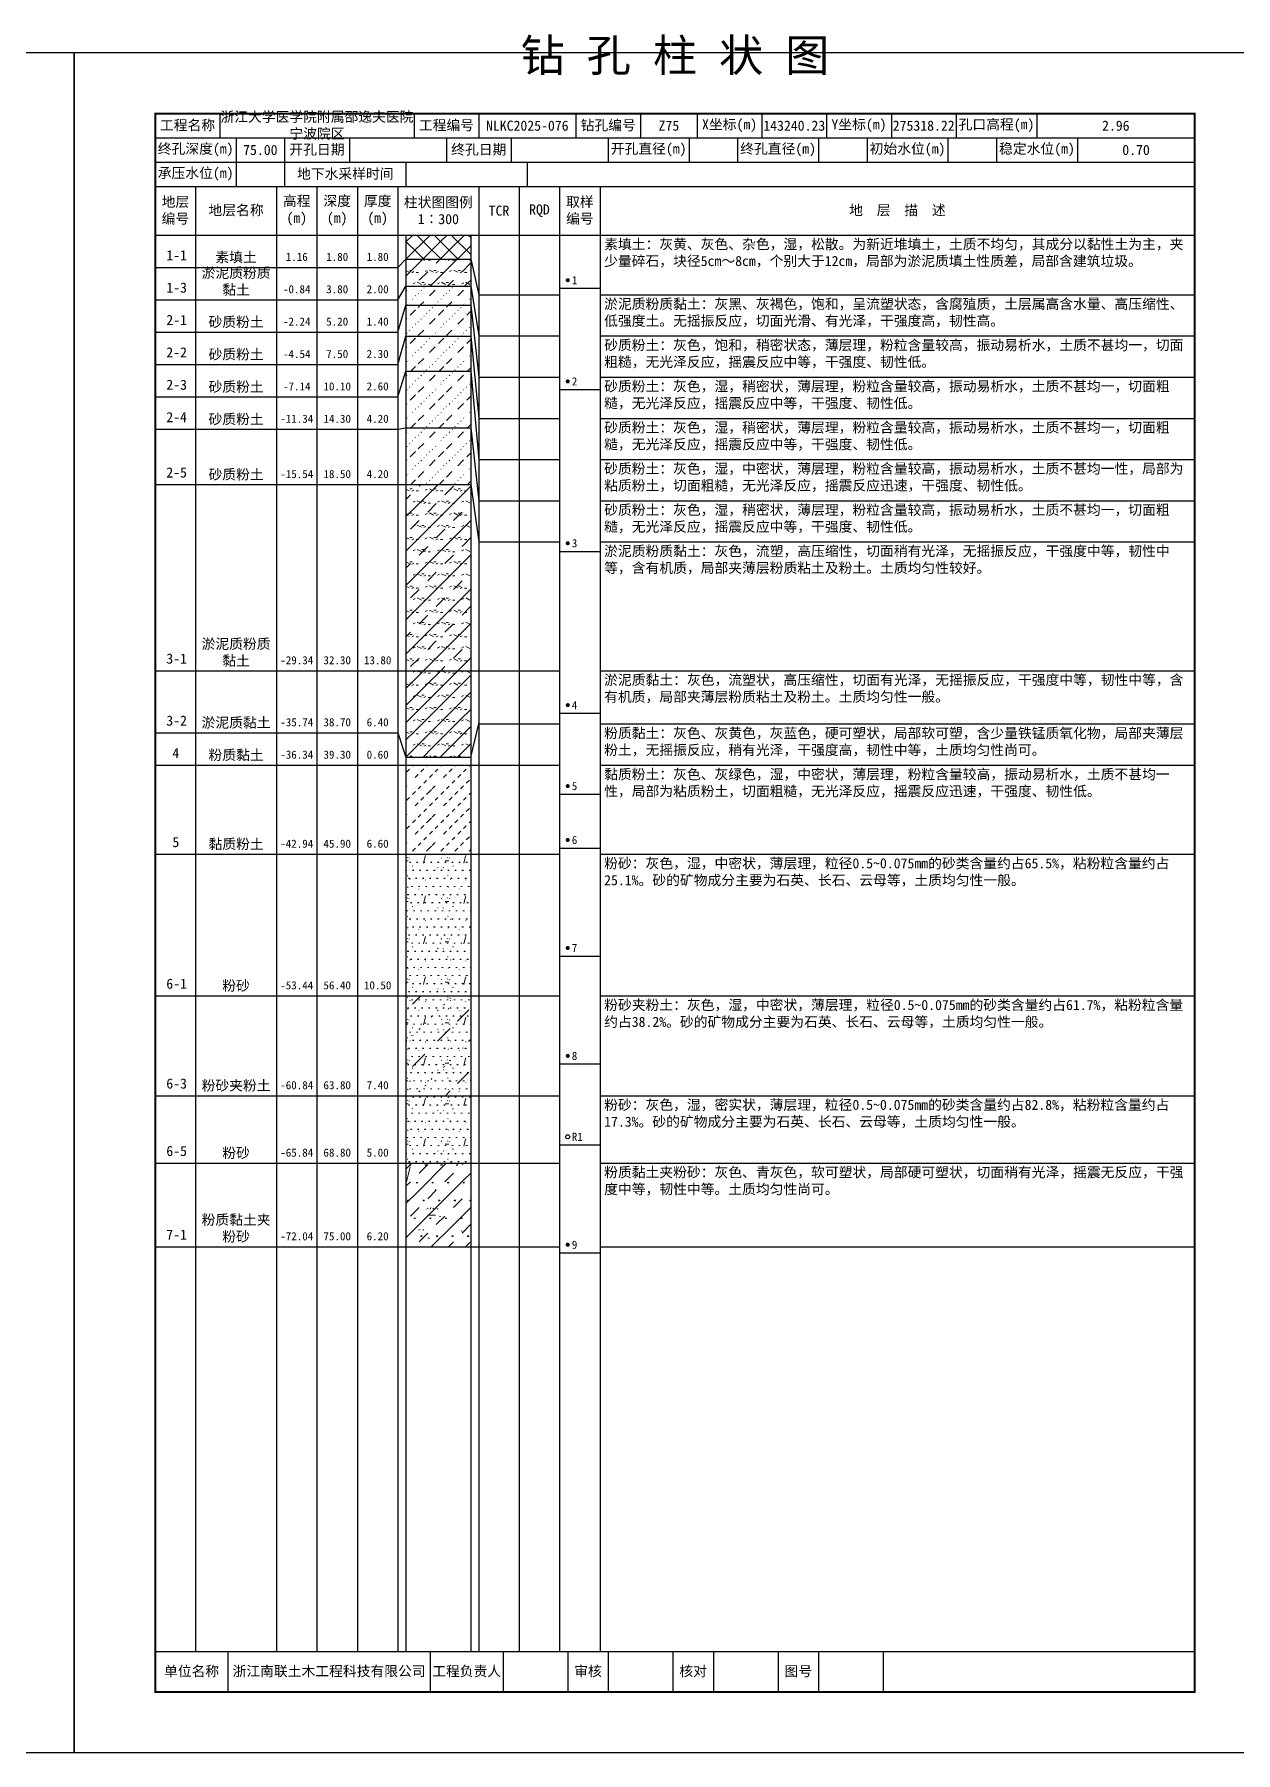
# Model space of a CAD drawing. Extents: x 297 to 65340, y 0 to 425.
# Drawn here: x 54638.1 to 54935.1, y 0 to 424.6 of the extents above; entities that cross this region are included whole.
import ezdxf
from ezdxf.enums import TextEntityAlignment as Align

# ---------------------------------------------------------------- set-up
doc = ezdxf.new("R2010")
doc.units = 0
doc.layers.get('0').update_dxf_attribs({"linetype": 'CONTINUOUS'})
doc.layers.add('FRAME', color=7, linetype='CONTINUOUS')
doc.layers.add('STRATUM', color=7, linetype='CONTINUOUS')
doc.layers.add('HATCH', color=7, linetype='CONTINUOUS', lineweight=13)
doc.styles.add('ST', font='')
doc.styles.get('ST').set_extended_font_data('SimSun')
pattern_1 = [(45, (0, 0), (-4.2426407, 4.2426407), [10, 0]), (45, (1.061, -3.182), (-2.12132034, 6.363961), [3, -3]), (26.565, (1.0741, -0.2536), (5.99982296, 5.99981224), [0.567, -12.849]), (0, (0.507, -0.2536), (0, 6), [0.567, -5.433]), (26.565, (-1.5813, 0), (5.99982296, 5.99981224), [0.567, -12.849]), (0, (-1.074, 0.2536), (0, 6), [0.567, -5.433]), (153.435, (0.5071, -0.2536), (-5.9998176, -5.36e-06), [1.134, -12.2826]), (26.565, (4.0741, 2.7464), (5.99982296, 5.99981224), [0.567, -12.849]), (0, (3.507, 2.7464), (0, 6), [0.567, -5.433]), (26.565, (1.4187, 3), (5.99982296, 5.99981224), [0.567, -12.849]), (0, (1.926, 3.2536), (0, 6), [0.567, -5.433]), (153.435, (3.5071, 2.7464), (-5.9998176, -5.36e-06), [1.134, -12.2826])]
pattern_2 = [(45.000006, (0, 0), (-7.3e-07, 6.99998237), [1.971956, -7.927535]), (45.000006, (2.813, 2.829), (-7.3e-07, 6.99998237), [1.99367, -7.905828]), (45.000006, (5.0675, 5.082), (-7.3e-07, 6.99998237), [1.813609, -8.085882]), (26.565052, (0, 3.5), (7.00000042, 7.00000017), [0.0965, -15.555976]), (36.869899, (0.7, 4.2), (6.999999835, 7.000000165), [0.197747, -34.802253]), (315.00001, (3.5, 6.976), (6.99998237, 1.2e-06), [0.033054, -9.866441]), (26.565052, (3.5, 0), (7.00000042, 7.00000017), [0.144749, -15.507727]), (26.565052, (4.2, 0.7), (7.00000042, 7.00000017), [0.10528, -15.547196]), (90.000004, (4.55, 1.05), (-7, -5e-07), [0.028767, -6.971233]), (26.565052, (4.9, 1.4), (7.00000042, 7.00000017), [0.091014, -31.213938]), (36.869899, (5.6, 2.1), (6.999999835, 7.000000165), [0.110692, -34.889308]), (45.000002, (6.3, 2.8), (-2.4e-07, 6.99998237), [0.109112, -9.790383]), (315.00001, (6.914, 3.548), (6.99998237, 1.2e-06), [0.033054, -9.866441]), (36.869898, (1.4, 4.9), (6.999999957, 7.000000043), [0.10224, -34.89776]), (53.130103, (2.1, 5.6), (13.999999763, 21.000000158), [0.134384, -34.865616]), (53.130103, (2.8, 6.3), (13.999999763, 21.000000158), [0.126246, -34.873754])]
pattern_3 = [(82.875, (-0.8346, -1.206), (0.00036925, 10.000176442), [0.08929, -80.53371]), (143.13, (-0.7336, -1.2818), (-29.99996427, 20.00005359), [0.12627, -49.87373]), (172.875, (-0.5564, -1.304), (-70.000245666, 9.999660329), [0.17857, -80.44443]), (206.565, (-0.378, -1.2147), (-9.99970493, -9.99968706), [0.19954, -22.16046]), (243.435, (-0.2887, -1.0363), (8.93e-06, -9.999696), [0.19954, -22.16146]), (255.964, (-0.1994, -0.679), (-0.00020004, -9.99950129), [0.36813, -40.86287]), (255.964, (0.1106, 0.561), (-0.00020004, -9.99950129), [1.27838, -39.95262]), (255.964, (0.179, 0.835), (-0.00020004, -9.99950129), [0.28235, -40.94865]), (216.87, (0.3694, 1.0892), (-9.999982136, -10.000017864), [0.12627, -49.87373]), (243.435, (0.2683, 1.0135), (8.93e-06, -9.999696), [0.19954, -22.16146]), (206.565, (0.548, 1.1785), (-9.99970493, -9.99968706), [0.19954, -22.16046]), (172.875, (0.725, 1.1563), (-70.000245666, 9.999660329), [0.17857, -80.44443]), (143.13, (0.826, 1.0806), (-29.99996427, 20.00005359), [0.12627, -49.87373]), (82.875, (0.815, 0.992), (0.00036925, 10.000176442), [0.08929, -80.53371]), (0, (-0.33, 0.34), (0, 10), [0.89286, -9.10714]), (0, (0.025, 0), (1, 2), [0, -1.75]), (0, (0, 0.025), (1, 2), [0, -1.75]), (0, (0, 0), (1, 2), [0, -1.75]), (0, (-0.025, 0), (1, 2), [0, -1.75]), (0, (0, -0.025), (1, 2), [0, -1.75])]

# ---------------------------------------------------------------- blocks, each defined once
blk = doc.blocks.new('SolidCircle')
at = {"const_width": 0.5}
blk.add_lwpolyline([(-0.25, 0, 1), (0.25, 0, 1)], format="xyb", close=True, dxfattribs=at)

msp = doc.modelspace()

# ---------------------------------------------------------------- hatches: boundary and pattern name
at = {"layer": 'HATCH'}
h = msp.add_hatch(dxfattribs=at)
h.set_pattern_fill('STT', color=256, style=0)
h.set_pattern_definition([(45, (0, 0), (-2.12132034, 2.12132034), [10, 0]), (135, (0, 0), (-2.12132034, -2.12132034), [10, 0])])
h.paths.add_polyline_path([(54746, 375), (54730, 375), (54730, 369), (54746, 369)])
h = msp.add_hatch(dxfattribs=at)
h.set_pattern_fill('YNFNT', color=256, style=0)
h.set_pattern_definition(pattern_1)
h.paths.add_polyline_path([(54746, 369), (54730, 369), (54730, 362.33), (54746, 362.33)])
h = msp.add_hatch(dxfattribs=at)
h.set_pattern_fill('SZFT', color=256, style=0)
h.set_pattern_definition(pattern_2)
h.paths.add_polyline_path([(54746, 362.33), (54730, 362.33), (54730, 357.67), (54746, 357.67)])
h = msp.add_hatch(dxfattribs=at)
h.set_pattern_fill('SZFT', color=256, style=0)
h.set_pattern_definition(pattern_2)
h.paths.add_polyline_path([(54746, 357.67), (54730, 357.67), (54730, 350), (54746, 350)])
h = msp.add_hatch(dxfattribs=at)
h.set_pattern_fill('SZFT', color=256, style=0)
h.set_pattern_definition(pattern_2)
h.paths.add_polyline_path([(54746, 350), (54730, 350), (54730, 341.33), (54746, 341.33)])
h = msp.add_hatch(dxfattribs=at)
h.set_pattern_fill('SZFT', color=256, style=0)
h.set_pattern_definition(pattern_2)
h.paths.add_polyline_path([(54746, 341.33), (54730, 341.33), (54730, 327.33), (54746, 327.33)])
h = msp.add_hatch(dxfattribs=at)
h.set_pattern_fill('SZFT', color=256, style=0)
h.set_pattern_definition(pattern_2)
h.paths.add_polyline_path([(54746, 327.33), (54730, 327.33), (54730, 313.33), (54746, 313.33)])
h = msp.add_hatch(dxfattribs=at)
h.set_pattern_fill('YNFNT', color=256, style=0)
h.set_pattern_definition(pattern_1)
h.paths.add_polyline_path([(54746, 313.33), (54730, 313.33), (54730, 267.33), (54746, 267.33)])
h = msp.add_hatch(dxfattribs=at)
h.set_pattern_fill('YNNT', color=256, style=0)
h.set_pattern_definition([(45, (0, 0), (-2.12132034, 2.12132034), [10, 0]), (26.565, (1.0741, -0.2536), (5.99982296, 5.99981224), [0.567, -12.849]), (0, (0.507, -0.2536), (0, 6), [0.567, -5.433]), (26.565, (-1.5813, 0), (5.99982296, 5.99981224), [0.567, -12.849]), (0, (-1.074, 0.2536), (0, 6), [0.567, -5.433]), (153.435, (0.5071, -0.2536), (-5.9998176, -5.36e-06), [1.134, -12.2826]), (26.565, (4.0741, 2.7464), (5.99982296, 5.99981224), [0.567, -12.849]), (0, (3.507, 2.7464), (0, 6), [0.567, -5.433]), (26.565, (1.4187, 3), (5.99982296, 5.99981224), [0.567, -12.849]), (0, (1.926, 3.2536), (0, 6), [0.567, -5.433]), (153.435, (3.5071, 2.7464), (-5.9998176, -5.36e-06), [1.134, -12.2826])])
h.paths.add_polyline_path([(54746, 267.33), (54730, 267.33), (54730, 246), (54746, 246)])
h = msp.add_hatch(dxfattribs=at)
h.set_pattern_fill('NZFT', color=256, style=0)
h.set_pattern_definition([(45.000005, (0, 0), (-6e-07, 6.99998237), [0.947297, -8.952198]), (45.000005, (1.4, 1.4), (-6e-07, 6.99998237), [0.986898, -8.912597]), (45.000005, (2.8, 2.8), (-6e-07, 6.99998237), [1.060182, -8.839313]), (45.000005, (4.2, 4.2), (-6e-07, 6.99998237), [0.949178, -8.950318]), (45.000005, (5.6, 5.6), (-6e-07, 6.99998237), [1.036501, -8.862994]), (45.000005, (3.5, 0), (-6e-07, 6.99998237), [1.013348, -8.886147]), (45.000005, (4.9, 1.4), (-6e-07, 6.99998237), [1.078956, -12.120371]), (45.000005, (6.3, 2.8), (-6e-07, 6.99998237), [0.998824, -8.900671]), (45.000003, (0.7, 4.2), (-3.7e-07, 6.99998237), [1.05533, -8.844165]), (45.000003, (2.1, 5.6), (-3.7e-07, 6.99998237), [1.036501, -8.862994])])
h.paths.add_polyline_path([(54746, 244), (54730, 244), (54730, 222), (54746, 222)])
h = msp.add_hatch(dxfattribs=at)
h.set_pattern_fill('FS', color=256, style=0)
h.set_pattern_definition(pattern_3)
h.paths.add_polyline_path([(54746, 222), (54730, 222), (54730, 187), (54746, 187)])
h = msp.add_hatch(dxfattribs=at)
h.set_pattern_fill('FS', color=256, style=0)
h.set_pattern_definition(pattern_3)
h.paths.add_polyline_path([(54746, 187), (54730, 187), (54730, 162.33), (54746, 162.33)])
h = msp.add_hatch(dxfattribs=at)
h.set_pattern_fill('SZFT', color=256, scale=2.2, style=0)
h.set_pattern_definition([(45.000006, (0, 0), (-1.6e-06, 15.3999612), [4.338303, -17.440577]), (45.000006, (6.188, 6.223), (-1.6e-06, 15.3999612), [4.386074, -17.3928216]), (45.000006, (11.148, 11.181), (-1.6e-06, 15.3999612), [3.98994, -17.7889404]), (26.565052, (0, 7.7), (15.4000009, 15.4000004), [0.2123, -34.223147]), (36.869899, (1.54, 9.24), (15.39999964, 15.40000036), [0.4350434, -76.5649566]), (315.00001, (7.7, 15.347), (15.3999612, 2.7e-06), [0.072719, -21.70617]), (26.565052, (7.7, 0), (15.4000009, 15.4000004), [0.318448, -34.1169994]), (26.565052, (9.24, 1.54), (15.4000009, 15.4000004), [0.231616, -34.203831]), (90.000004, (10.01, 2.31), (-15.4, -1e-06), [0.0632874, -15.3367126]), (26.565052, (10.78, 3.08), (15.4000009, 15.4000004), [0.200231, -68.670664]), (36.869899, (12.32, 4.62), (15.39999964, 15.40000036), [0.2435224, -76.7564776]), (45.000002, (13.86, 6.16), (-5e-07, 15.3999612), [0.2400464, -21.5388426]), (315.00001, (15.211, 7.805), (15.3999612, 2.7e-06), [0.072719, -21.70617]), (36.869898, (3.08, 10.78), (15.3999999, 15.4000001), [0.224928, -76.775072]), (53.130103, (4.62, 12.32), (30.79999948, 46.20000035), [0.295645, -76.704355]), (53.130103, (6.16, 13.86), (30.79999948, 46.20000035), [0.277741, -76.722259])])
h.paths.add_polyline_path([(54746, 187), (54730, 187), (54730, 162.33), (54746, 162.33)])
h = msp.add_hatch(dxfattribs=at)
h.set_pattern_fill('FS', color=256, style=0)
h.set_pattern_definition(pattern_3)
h.paths.add_polyline_path([(54746, 162.33), (54730, 162.33), (54730, 145.67), (54746, 145.67)])
h = msp.add_hatch(dxfattribs=at)
h.set_pattern_fill('FZNT', color=256, style=0)
h.set_pattern_definition([(45, (0, 0), (-4.2426407, 4.2426407), [10, 0]), (45, (1.061, -3.182), (-2.12132034, 6.363961), [3, -3])])
h.paths.add_polyline_path([(54746, 145.67), (54730, 145.67), (54730, 125), (54746, 125)])
h = msp.add_hatch(dxfattribs=at)
h.set_pattern_fill('FS', color=256, scale=2.2, style=0)
h.set_pattern_definition([(82.875, (-1.8361, -2.6533), (0.00081235, 22.00038817), [0.196438, -177.174162]), (143.13, (-1.614, -2.82), (-65.9999214, 44.0001179), [0.277794, -109.722206]), (172.875, (-1.224, -2.8687), (-154.00054047, 21.99925272), [0.392854, -176.977746]), (206.565, (-0.831, -2.672), (-21.9993508, -21.9993115), [0.438988, -48.753012]), (243.435, (-0.635, -2.28), (1.96e-05, -21.9993312), [0.438988, -48.755212]), (255.964, (-0.4387, -1.494), (-0.0004401, -21.99890283), [0.809886, -89.898314]), (255.964, (0.2434, 1.2344), (-0.0004401, -21.99890283), [2.812436, -87.895764]), (255.964, (0.394, 1.837), (-0.0004401, -21.99890283), [0.62117, -90.08703]), (216.87, (0.8126, 2.3963), (-21.9999607, -22.0000393), [0.277794, -109.722206]), (243.435, (0.59, 2.23), (1.96e-05, -21.9993312), [0.438988, -48.755212]), (206.565, (1.205, 2.593), (-21.9993508, -21.9993115), [0.438988, -48.753012]), (172.875, (1.595, 2.544), (-154.00054047, 21.99925272), [0.392854, -176.977746]), (143.13, (1.8173, 2.3772), (-65.9999214, 44.0001179), [0.277794, -109.722206]), (82.875, (1.793, 2.1823), (0.00081235, 22.00038817), [0.196438, -177.174162]), (0, (-0.725, 0.748), (0, 22), [1.964292, -20.035708]), (0, (0.055, 0), (2.2, 4.4), [0, -3.85]), (0, (0, 0.055), (2.2, 4.4), [0, -3.85]), (0, (0, 0), (2.2, 4.4), [0, -3.85]), (0, (-0.055, 0), (2.2, 4.4), [0, -3.85]), (0, (0, -0.055), (2.2, 4.4), [0, -3.85])])
h.paths.add_polyline_path([(54746, 145.67), (54730, 145.67), (54730, 125), (54746, 125)])

# ---------------------------------------------------------------- linework, layer by layer
at = {"layer": 'FRAME', "color": 245, "linetype": 'Continuous'}
for points in [[(54351, 0), (54648, 0), (54648, 420), (54351, 420)], [(54648, 0), (54945, 0), (54945, 420), (54648, 420)]]:
    msp.add_lwpolyline(points, close=True, dxfattribs=at)
at = {"layer": 'FRAME', "linetype": 'Continuous', "const_width": 0.5}
msp.add_lwpolyline([(54668, 15), (54925, 15), (54925, 405), (54668, 405)], close=True, dxfattribs=at)
at = {"layer": 'FRAME', "color": 0, "linetype": 'Continuous'}
for points in [[(54684, 405), (54684, 399)], [(54732, 405), (54732, 399)], [(54748, 405), (54748, 399)], [(54772, 405), (54772, 399)], [(54788, 405), (54788, 399)], [(54802, 405), (54802, 399)], [(54818, 405), (54818, 399)], [(54834, 405), (54834, 399)], [(54850, 405), (54850, 399)], [(54866, 405), (54866, 399)], [(54886, 405), (54886, 399)], [(54925, 405), (54925, 399)], [(54668, 399), (54925, 399)], [(54688, 399), (54688, 393)], [(54700, 399), (54700, 393)], [(54716, 399), (54716, 393)], [(54740, 399), (54740, 393)], [(54756, 399), (54756, 393)], [(54780, 399), (54780, 393)], [(54800, 399), (54800, 393)], [(54812, 399), (54812, 393)], [(54832, 399), (54832, 393)], [(54844, 399), (54844, 393)], [(54864, 399), (54864, 393)], [(54876, 399), (54876, 393)], [(54896, 399), (54896, 393)], [(54925, 399), (54925, 393)], [(54668, 393), (54925, 393)], [(54688, 393), (54688, 387)], [(54700, 393), (54700, 387)], [(54730, 393), (54730, 387)], [(54760, 393), (54760, 387)], [(54668, 387), (54925, 387)], [(54678, 387), (54678, 25)], [(54698, 387), (54698, 25)], [(54708, 387), (54708, 25)], [(54718, 387), (54718, 25)], [(54728, 387), (54728, 25)], [(54748, 387), (54748, 25)], [(54758, 387), (54758, 25)], [(54768, 387), (54768, 25)], [(54778, 387), (54778, 25)], [(54925, 387), (54925, 25)], [(54668, 375), (54925, 375)], [(54730, 375), (54730, 25)], [(54746, 375), (54746, 25)], [(54668, 25), (54925, 25)], [(54686, 25), (54686, 15)], [(54736, 25), (54736, 15)], [(54754, 25), (54754, 15)], [(54770, 25), (54770, 15)], [(54780, 25), (54780, 15)], [(54796, 25), (54796, 15)], [(54806, 25), (54806, 15)], [(54822, 25), (54822, 15)], [(54832, 25), (54832, 15)], [(54848, 25), (54848, 15)]]:
    msp.add_lwpolyline(points, dxfattribs=at)
at = {"layer": 'STRATUM', "linetype": 'Continuous'}
for points in [[(54668, 367), (54678, 367)], [(54678, 367), (54698, 367)], [(54698, 367), (54708, 367)], [(54708, 367), (54718, 367)], [(54718, 367), (54728, 367)], [(54728, 367), (54730, 369), (54746, 369), (54748, 360.23)], [(54728, 359), (54730, 362.33), (54746, 362.33), (54748, 350.06)], [(54768, 361.83), (54778, 361.83)], [(54668, 359), (54678, 359)], [(54678, 359), (54698, 359)], [(54698, 359), (54708, 359)], [(54708, 359), (54718, 359)], [(54718, 359), (54728, 359)], [(54728, 351), (54730, 357.67), (54746, 357.67), (54748, 339.88)], [(54748, 360.23), (54758, 360.23)], [(54758, 360.23), (54768, 360.23)], [(54778, 360.23), (54925, 360.23)], [(54668, 351), (54678, 351)], [(54678, 351), (54698, 351)], [(54698, 351), (54708, 351)], [(54708, 351), (54718, 351)], [(54718, 351), (54728, 351)], [(54728, 343), (54730, 350), (54746, 350), (54748, 329.7)], [(54748, 350.06), (54758, 350.06)], [(54758, 350.06), (54768, 350.06)], [(54778, 350.06), (54925, 350.06)], [(54668, 343), (54678, 343)], [(54678, 343), (54698, 343)], [(54698, 343), (54708, 343)], [(54708, 343), (54718, 343)], [(54718, 343), (54728, 343)], [(54728, 335), (54730, 341.33), (54746, 341.33), (54748, 319.53)], [(54748, 339.88), (54758, 339.88)], [(54758, 339.88), (54768, 339.88)], [(54778, 339.88), (54925, 339.88)], [(54768, 336.83), (54778, 336.83)], [(54668, 335), (54678, 335)], [(54678, 335), (54698, 335)], [(54698, 335), (54708, 335)], [(54708, 335), (54718, 335)], [(54718, 335), (54728, 335)], [(54668, 327), (54678, 327)], [(54678, 327), (54698, 327)], [(54698, 327), (54708, 327)], [(54708, 327), (54718, 327)], [(54718, 327), (54728, 327)], [(54728, 327), (54730, 327.33), (54746, 327.33), (54748, 309.35)], [(54748, 329.7), (54758, 329.7)], [(54758, 329.7), (54768, 329.7)], [(54778, 329.7), (54925, 329.7)], [(54748, 319.53), (54758, 319.53)], [(54758, 319.53), (54768, 319.53)], [(54778, 319.53), (54925, 319.53)], [(54668, 313.33), (54678, 313.33)], [(54678, 313.33), (54698, 313.33)], [(54698, 313.33), (54708, 313.33)], [(54708, 313.33), (54718, 313.33)], [(54718, 313.33), (54728, 313.33)], [(54728, 313.33), (54730, 313.33), (54746, 313.33), (54748, 299.17)], [(54748, 309.35), (54758, 309.35)], [(54758, 309.35), (54768, 309.35)], [(54778, 309.35), (54925, 309.35)], [(54748, 299.17), (54758, 299.17)], [(54758, 299.17), (54768, 299.17)], [(54778, 299.17), (54925, 299.17)], [(54768, 296.83), (54778, 296.83)], [(54668, 267.33), (54678, 267.33)], [(54678, 267.33), (54698, 267.33)], [(54698, 267.33), (54708, 267.33)], [(54708, 267.33), (54718, 267.33)], [(54718, 267.33), (54728, 267.33)], [(54728, 267.33), (54730, 267.33), (54746, 267.33), (54748, 267.33)], [(54748, 267.33), (54758, 267.33)], [(54758, 267.33), (54768, 267.33)], [(54778, 267.33), (54925, 267.33)], [(54768, 256.83), (54778, 256.83)], [(54668, 252), (54678, 252)], [(54678, 252), (54698, 252)], [(54698, 252), (54708, 252)], [(54708, 252), (54718, 252)], [(54718, 252), (54728, 252)], [(54728, 252), (54730, 246), (54746, 246), (54748, 254.18)], [(54748, 254.18), (54758, 254.18)], [(54758, 254.18), (54768, 254.18)], [(54778, 254.18), (54925, 254.18)], [(54668, 244), (54678, 244)], [(54678, 244), (54698, 244)], [(54698, 244), (54708, 244)], [(54708, 244), (54718, 244)], [(54718, 244), (54728, 244)], [(54728, 244), (54730, 244), (54746, 244), (54748, 244)], [(54748, 244), (54758, 244)], [(54758, 244), (54768, 244)], [(54778, 244), (54925, 244)], [(54768, 236.83), (54778, 236.83)], [(54668, 222), (54678, 222)], [(54678, 222), (54698, 222)], [(54698, 222), (54708, 222)], [(54708, 222), (54718, 222)], [(54718, 222), (54728, 222)], [(54728, 222), (54730, 222), (54746, 222), (54748, 222)], [(54748, 222), (54758, 222)], [(54758, 222), (54768, 222)], [(54768, 223.5), (54778, 223.5)], [(54778, 222), (54925, 222)], [(54768, 196.83), (54778, 196.83)], [(54668, 187), (54678, 187)], [(54678, 187), (54698, 187)], [(54698, 187), (54708, 187)], [(54708, 187), (54718, 187)], [(54718, 187), (54728, 187)], [(54728, 187), (54730, 187), (54746, 187), (54748, 187)], [(54748, 187), (54758, 187)], [(54758, 187), (54768, 187)], [(54778, 187), (54925, 187)], [(54768, 170.17), (54778, 170.17)], [(54668, 162.33), (54678, 162.33)], [(54678, 162.33), (54698, 162.33)], [(54698, 162.33), (54708, 162.33)], [(54708, 162.33), (54718, 162.33)], [(54718, 162.33), (54728, 162.33)], [(54728, 162.33), (54730, 162.33), (54746, 162.33), (54748, 162.33)], [(54748, 162.33), (54758, 162.33)], [(54758, 162.33), (54768, 162.33)], [(54778, 162.33), (54925, 162.33)], [(54768, 150.17), (54778, 150.17)], [(54668, 145.67), (54678, 145.67)], [(54678, 145.67), (54698, 145.67)], [(54698, 145.67), (54708, 145.67)], [(54708, 145.67), (54718, 145.67)], [(54718, 145.67), (54728, 145.67)], [(54728, 145.67), (54730, 145.67), (54746, 145.67), (54748, 145.67)], [(54748, 145.67), (54758, 145.67)], [(54758, 145.67), (54768, 145.67)], [(54778, 145.67), (54925, 145.67)], [(54668, 125), (54678, 125)], [(54678, 125), (54698, 125)], [(54698, 125), (54708, 125)], [(54708, 125), (54718, 125)], [(54718, 125), (54728, 125)], [(54728, 125), (54730, 125), (54746, 125), (54748, 125)], [(54748, 125), (54758, 125)], [(54758, 125), (54768, 125)], [(54768, 123.5), (54778, 123.5)], [(54778, 125), (54925, 125)]]:
    msp.add_lwpolyline(points, dxfattribs=at)
at = {"layer": 'STRATUM'}
msp.add_circle((54770, 152.17), 0.5, dxfattribs=at)

# ---------------------------------------------------------------- block references
for p in [(54770, 363.83), (54770, 338.83), (54770, 298.83), (54770, 258.83), (54770, 238.83), (54770, 225.5), (54770, 198.83), (54770, 172.17), (54770, 125.5)]:
    msp.add_blockref('SolidCircle', p, dxfattribs=at)

# ---------------------------------------------------------------- texts
at = {"layer": 'FRAME', "style": 'ST'}
msp.add_text('钻 孔 柱 状 图', height=8, dxfattribs=at).set_placement((54796.5, 413), align=Align.BOTTOM_CENTER)
at = {"layer": 'FRAME', "char_height": 2.5, "attachment_point": 5, "style": 'ST'}
for s, insert, width in [('工程名称', (54676, 402), 16), ('浙江大学医学院附属邵逸夫医院宁波院区', (54708, 402), 48), ('工程编号', (54740, 402), 16), ('钻孔编号', (54780, 402), 16), ('X坐标(m)', (54810, 402), 16), ('Y坐标(m)', (54842, 402), 16), ('孔口高程(m)', (54876, 402), 20), ('NLKC2025-076', (54760, 402), 24), ('Z75', (54795, 402), 14), ('143240.23', (54826, 402), 16), ('275318.22', (54858, 402), 16), ('2.96', (54905.5, 402), 39), ('终孔深度(m)', (54678, 396), 20), ('75.00', (54694, 396), 12), ('开孔日期', (54708, 396), 16), ('终孔日期', (54748, 396), 16), ('开孔直径(m)', (54790, 396), 20), ('终孔直径(m)', (54822, 396), 20), ('初始水位(m)', (54854, 396), 20), ('稳定水位(m)', (54886, 396), 20), ('0.70', (54910.5, 396), 29), ('承压水位(m)', (54678, 390), 20), ('地下水采样时间', (54715, 390), 30), ('地层编号', (54673, 381), 10), ('地层名称', (54688, 381), 20), ('高程\\P(m)', (54703, 381), 10), ('深度\\P(m)', (54713, 381), 10), ('厚度\\P(m)', (54723, 381), 10), ('柱状图图例\\P1∶300', (54738, 381), 20), ('TCR', (54753, 381), 10), ('RQD', (54763, 381), 10), ('取样编号', (54773, 381), 10), ('地  层  描  述', (54851.5, 381), 147), ('单位名称', (54677, 20), 18), ('浙江南联土木工程科技有限公司', (54711, 20), 50), ('工程负责人', (54745, 20), 18), ('审核', (54775, 20), 10), ('核对', (54801, 20), 10), ('图号', (54827, 20), 10)]:
    msp.add_mtext(s, dxfattribs=dict(at, insert=insert, width=width))
at = {"layer": 'STRATUM', "style": 'ST'}
for s, height, p in [('1-1', 2.5, (54670.75, 370)), ('1-3', 2.5, (54670.75, 362)), ('1', 2, (54771, 363.83)), ('2-1', 2.5, (54670.75, 354)), ('2-2', 2.5, (54670.75, 346)), ('2', 2, (54771, 338.83)), ('2-3', 2.5, (54670.75, 338)), ('2-4', 2.5, (54670.75, 330)), ('2-5', 2.5, (54670.75, 316.33)), ('3', 2, (54771, 298.83)), ('3-1', 2.5, (54670.75, 270.33)), ('4', 2, (54771, 258.83)), ('3-2', 2.5, (54670.75, 255)), ('4', 2.5, (54672.25, 247)), ('5', 2, (54771, 238.83)), ('5', 2.5, (54672.25, 225)), ('6', 2, (54771, 225.5)), ('7', 2, (54771, 198.83)), ('6-1', 2.5, (54670.75, 190)), ('8', 2, (54771, 172.17)), ('6-3', 2.5, (54670.75, 165.33)), ('R1', 2, (54771, 152.17)), ('6-5', 2.5, (54670.75, 148.67)), ('7-1', 2.5, (54670.75, 128)), ('9', 2, (54771, 125.5))]:
    msp.add_text(s, height=height, dxfattribs=at).set_placement(p, align=Align.MIDDLE_LEFT)
for s, p in [('1.16', (54703, 368)), ('1.80', (54713, 368)), ('1.80', (54723, 368)), ('-0.84', (54703, 360)), ('3.80', (54713, 360)), ('2.00', (54723, 360)), ('-2.24', (54703, 352)), ('5.20', (54713, 352)), ('1.40', (54723, 352)), ('-4.54', (54703, 344)), ('7.50', (54713, 344)), ('2.30', (54723, 344)), ('-7.14', (54703, 336)), ('10.10', (54713, 336)), ('2.60', (54723, 336)), ('-11.34', (54703, 328)), ('14.30', (54713, 328)), ('4.20', (54723, 328)), ('-15.54', (54703, 314.33)), ('18.50', (54713, 314.33)), ('4.20', (54723, 314.33)), ('-29.34', (54703, 268.33)), ('32.30', (54713, 268.33)), ('13.80', (54723, 268.33)), ('-35.74', (54703, 253)), ('38.70', (54713, 253)), ('6.40', (54723, 253)), ('-36.34', (54703, 245)), ('39.30', (54713, 245)), ('0.60', (54723, 245)), ('-42.94', (54703, 223)), ('45.90', (54713, 223)), ('6.60', (54723, 223)), ('-53.44', (54703, 188)), ('56.40', (54713, 188)), ('10.50', (54723, 188)), ('-60.84', (54703, 163.33)), ('63.80', (54713, 163.33)), ('7.40', (54723, 163.33)), ('-65.84', (54703, 146.67)), ('68.80', (54713, 146.67)), ('5.00', (54723, 146.67)), ('-72.04', (54703, 126)), ('75.00', (54713, 126)), ('6.20', (54723, 126))]:
    msp.add_text(s, height=2, dxfattribs=at).set_placement(p, align=Align.BOTTOM_CENTER)
at = {"layer": 'STRATUM', "char_height": 2.5, "style": 'ST'}
for s, insert, width, attachment_point in [('素填土：灰黄、灰色、杂色，湿，松散。为新近堆填土，土质不均匀，其成分以黏性土为主，夹少量碎石，块径5cm～8cm，个别大于12cm，局部为淤泥质填土性质差，局部含建筑垃圾。', (54779, 374), 146, 1), ('素填土', (54688, 368), 20, 8), ('淤泥质粉质黏土', (54688, 360), 20, 8), ('淤泥质粉质黏土：灰黑、灰褐色，饱和，呈流塑状态，含腐殖质，土层属高含水量、高压缩性、低强度土。无摇振反应，切面光滑、有光泽，干强度高，韧性高。', (54779, 359.23), 146, 1), ('砂质粉土', (54688, 352), 20, 8), ('砂质粉土：灰色，饱和，稍密状态，薄层理，粉粒含量较高，振动易析水，土质不甚均一，切面粗糙，无光泽反应，摇震反应中等，干强度、韧性低。', (54779, 349.06), 146, 1), ('砂质粉土', (54688, 344), 20, 8), ('砂质粉土', (54688, 336), 20, 8), ('砂质粉土：灰色，湿，稍密状，薄层理，粉粒含量较高，振动易析水，土质不甚均一，切面粗糙，无光泽反应，摇震反应中等，干强度、韧性低。', (54779, 338.88), 146, 1), ('砂质粉土', (54688, 328), 20, 8), ('砂质粉土：灰色，湿，稍密状，薄层理，粉粒含量较高，振动易析水，土质不甚均一，切面粗糙，无光泽反应，摇震反应中等，干强度、韧性低。', (54779, 328.7), 146, 1), ('砂质粉土：灰色，湿，中密状，薄层理，粉粒含量较高，振动易析水，土质不甚均一性，局部为粘质粉土，切面粗糙，无光泽反应，摇震反应迅速，干强度、韧性低。', (54779, 318.53), 146, 1), ('砂质粉土', (54688, 314.33), 20, 8), ('砂质粉土：灰色，湿，稍密状，薄层理，粉粒含量较高，振动易析水，土质不甚均一，切面粗糙，无光泽反应，摇震反应中等，干强度、韧性低。', (54779, 308.35), 146, 1), ('淤泥质粉质黏土：灰色，流塑，高压缩性，切面稍有光泽，无摇振反应，干强度中等，韧性中等，含有机质，局部夹薄层粉质粘土及粉土。土质均匀性较好。', (54779, 298.17), 146, 1), ('淤泥质粉质黏土', (54688, 268.33), 20, 8), ('淤泥质黏土：灰色，流塑状，高压缩性，切面有光泽，无摇振反应，干强度中等，韧性中等，含有机质，局部夹薄层粉质粘土及粉土。土质均匀性一般。', (54779, 266.33), 146, 1), ('淤泥质黏土', (54688, 253), 20, 8), ('粉质黏土：灰色、灰黄色，灰蓝色，硬可塑状，局部软可塑，含少量铁锰质氧化物，局部夹薄层粉土，无摇振反应，稍有光泽，干强度高，韧性中等，土质均匀性尚可。', (54779, 253.18), 146, 1), ('粉质黏土', (54688, 245), 20, 8), ('黏质粉土：灰色、灰绿色，湿，中密状，薄层理，粉粒含量较高，振动易析水，土质不甚均一性，局部为粘质粉土，切面粗糙，无光泽反应，摇震反应迅速，干强度、韧性低。', (54779, 243), 146, 1), ('黏质粉土', (54688, 223), 20, 8), ('粉砂：灰色，湿，中密状，薄层理，粒径0.5~0.075mm的砂类含量约占65.5%，粘粉粒含量约占25.1%。砂的矿物成分主要为石英、长石、云母等，土质均匀性一般。', (54779, 221), 146, 1), ('粉砂', (54688, 188), 20, 8), ('粉砂夹粉土：灰色，湿，中密状，薄层理，粒径0.5~0.075mm的砂类含量约占61.7%，粘粉粒含量约占38.2%。砂的矿物成分主要为石英、长石、云母等，土质均匀性一般。', (54779, 186), 146, 1), ('粉砂夹粉土', (54688, 163.33), 20, 8), ('粉砂：灰色，湿，密实状，薄层理，粒径0.5~0.075mm的砂类含量约占82.8%，粘粉粒含量约占17.3%。砂的矿物成分主要为石英、长石、云母等，土质均匀性一般。', (54779, 161.33), 146, 1), ('粉砂', (54688, 146.67), 20, 8), ('粉质黏土夹粉砂：灰色、青灰色，软可塑状，局部硬可塑状，切面稍有光泽，摇震无反应，干强度中等，韧性中等。土质均匀性尚可。', (54779, 144.67), 146, 1), ('粉质黏土夹粉砂', (54688, 126), 20, 8)]:
    msp.add_mtext(s, dxfattribs=dict(at, insert=insert, width=width, attachment_point=attachment_point))

doc.saveas('drawing.dxf')
